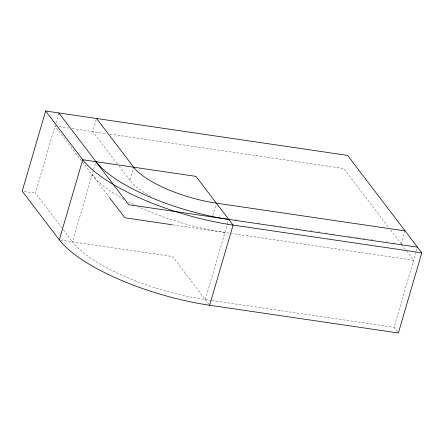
<?xml version="1.0" encoding="UTF-8"?>
<svg xmlns="http://www.w3.org/2000/svg" width="444" height="444" viewBox="0 0 444 444"><rect width="100%" height="100%" fill="white"/><g stroke="black" fill="none" stroke-linecap="round" stroke-linejoin="round"><path stroke-width="0.33" stroke-dasharray="2.22 1.67" d="M61.677 227.594L35.409 193.112L55.167 125.541M55.944 122.888L58.852 112.954M96.209 119.813L92.763 131.613L117.36 163.903M211.488 300.471L205.311 299.561A109.185 35.004 16.3 0 1 72.516 241.825L93.462 170.185M93.656 169.53L95.954 161.666M151.027 196.398A67.982 21.795 16.3 0 1 129.864 180.325L133.7 167.216M212.743 215.618L216 204.473M205.311 299.561L227.028 225.302M227.206 224.703L228.371 220.712M401.271 244.022L405.1 230.908M397.574 331.957L394.033 327.306L417.471 247.147M56.388 126.263L55.017 126.063L108.996 196.931M59.13 126.668L68.742 128.077M72.161 128.582L106.455 133.622M109.884 134.127L343.756 168.515L388.528 227.295M235.198 219.602L236.569 219.808M257.842 222.932L259.218 223.138M272.938 225.152L274.314 225.352M280.491 226.262L281.862 226.462M295.587 228.482L296.958 228.682M310.683 230.702L312.054 230.902M318.231 231.812L319.608 232.012M325.779 232.922L327.156 233.122M333.333 234.032L334.704 234.232M348.429 236.252L349.8 236.452M355.977 237.362L357.348 237.562M363.525 238.472L364.896 238.672M371.073 239.582L372.444 239.782M386.169 241.802L387.545 242.002M393.723 242.912L395.093 243.112M24.181 191.458L35.409 193.112M172.91 224.864L413.636 260.256L406.105 250.372M60.628 240.076L172.538 256.532L208.858 304.212M212.177 300.571L394.033 327.306M390.62 230.042L401.504 244.328M401.681 244.561L405.805 249.972M119.025 166.095L129.864 180.325M63.342 229.781L72.516 241.825M224.919 232.512A109.185 35.004 16.3 0 1 137.962 206.521M133.888 204.573A109.185 35.004 16.3 0 1 127.189 201.16M123.987 199.428A109.185 35.004 16.3 0 1 92.124 174.775"/><path stroke-width="0.67" d="M45.638 111.011L22.2 191.17L59.307 239.882A123.604 39.627 16.3 0 0 209.64 305.244L398.362 332.989L421.8 252.83L347.591 155.4L45.638 111.011L82.745 159.723A123.604 39.627 16.3 0 0 233.083 225.086L421.8 252.83M59.307 239.882L82.745 159.723L195.976 176.373L233.083 225.086L209.64 305.244M405.1 230.908L216.383 203.163A67.982 21.795 16.3 0 1 133.7 167.216L96.592 118.504M417.471 247.147L128.732 204.695L58.852 112.954M172.222 224.764L124.897 217.81L109.418 197.48M228.754 219.403A109.185 35.004 16.3 0 1 95.954 161.666"/></g></svg>
